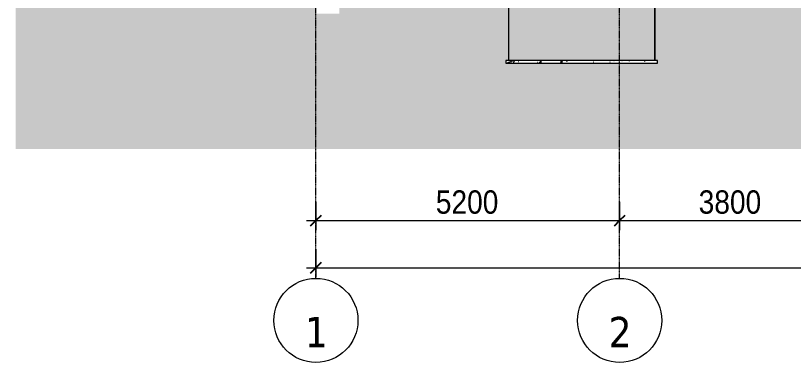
# Model space of a CAD drawing. Header units: millimetres. Extents: x 26124 to 258712, y -8723 to 35400.
# Drawn here: x 149346 to 162663, y -8723 to -2783 of the extents above; entities that cross this region are included whole.
import ezdxf

# ---------------------------------------------------------------- set-up
doc = ezdxf.new("R2010")
doc.units = ezdxf.units.MM
doc.linetypes.add('Grid Line', pattern=[22.225, 12.7, -3.175, 3.175, -3.175])
for name, color, linetype, lineweight in [('0-2', 50, 'Continuous', 5), ('A-ANNO-DIMS', 211, 'Continuous', 9), ('A-ANNO-DIMS-160', 211, 'Continuous', 9), ('A-DETL-GENF-2', 9, 'Continuous', 9), ('A-DETL-GENF-3', 253, 'Continuous', 9), ('A-DETL-MEDM', 33, 'Continuous', 18), ('A-DETL-THIN', 151, 'Continuous', 9), ('S-FNDN-1', 32, 'Continuous', 5), ('S-FNDN-2', 250, 'Continuous', 18), ('S-GRID-1', 1, 'Grid Line', 9), ('S-GRID-IDEN', 1, 'Continuous', 9)]:
    doc.layers.add(name, color=color, linetype=linetype, lineweight=lineweight)
doc.styles.add('Tahoma_B_1', font='tahomabd.ttf', dxfattribs={"height": 520})
doc.styles.add('UTM Avo', font='', dxfattribs={"width": 0.9, "height": 400})
doc.styles.get('UTM Avo').set_extended_font_data('UTM Avo')
doc.dimstyles.new('1_Dim_chi_tiet_2_5', dxfattribs={"dimscale": 304.8, "dimtxt": 399.720379, "dimasz": 0.629921, "dimexe": 0.524934, "dimexo": 0.0625, "dimgap": 0.052493, "dimtad": 1, "dimdec": 0, "dimrnd": 5, "dimzin": 0, "dimdsep": 46, "dimtxsty": 'UTM Avo', "dimblk1": 'OBLIQUE', "dimblk2": 'OBLIQUE', "dimsah": 1, "dimcen": 0.09, "dimdle": 0.524934, "dimazin": 0, "dimtfac": 1, "dimtdec": 4, "dimtix": 1, "dimtmove": 0, "dimatfit": 3, "dimfxl": 1.049869, "dimfxlon": 1, "dimtvp": 1, "dimtolj": 1, "dimtzin": 0, "dimarcsym": 2})

# ---------------------------------------------------------------- blocks, each defined once
blk = doc.blocks.new('NCV_TKTC_KET CAU_rvt-2-TKCS_MẶT CẮT 4')
at = {"layer": 'S-FNDN-1'}
blk.add_hatch(color=256, dxfattribs=at).paths.add_polyline_path([(38098, -3550), (39453, -3550), (39453, -2050), (36953, -2050), (36953, -3550), (37698, -3550)])
at = {"layer": 'S-FNDN-2'}
blk.add_line((39453, -3550), (39453, -2050), dxfattribs=at)
blk = doc.blocks.new('Grid - M_Grid Head - Circle-353313-TKCS_MẶT CẮT 4')
at = {"layer": 'S-GRID-IDEN'}
blk.add_circle((33652.564287, -8003.082963), 720, dxfattribs=at)
blk = doc.blocks.new('DIMBLOCK87-TKCS_MẶT CẮT 4')
at = {"layer": 'A-ANNO-DIMS-160'}
for p, q in [((154487, -5975), (154487, -6455)), ((154487, -6295), (154487, -5975)), ((159687, -5975), (159687, -6455)), ((159687, -6295), (159687, -5975)), ((154327, -6295), (159687, -6295))]:
    blk.add_line(p, q, dxfattribs=at)
at = {"layer": 'A-ANNO-DIMS-160', "lineweight": 25}
for p, q in [((154487, -6295), (154583, -6199)), ((159687, -6295), (159783, -6199)), ((154487, -6295), (154391, -6391)), ((159687, -6295), (159591, -6391))]:
    blk.add_line(p, q, dxfattribs=at)
at = {"layer": 'A-ANNO-DIMS-160', "color": 0, "insert": (156540, -5776), "char_height": 400, "width": 1314.64, "attachment_point": 1, "line_spacing_factor": 1.110334, "style": 'UTM Avo'}
blk.add_mtext('5200', dxfattribs=at)
blk = doc.blocks.new('_Oblique')
at = {"color": 0, "linetype": 'ByBlock', "lineweight": -2}
blk.add_line((-0.5, -0.5), (0.5, 0.5), dxfattribs=at)
blk = doc.blocks.new('DIMBLOCK88-TKCS_MẶT CẮT 4')
at = {"layer": 'A-ANNO-DIMS-160'}
for p, q in [((159687, -5975), (159687, -6455)), ((159687, -6295), (159687, -5975)), ((163487, -5975), (163487, -6455)), ((163487, -6295), (163487, -5975)), ((159687, -6295), (163487, -6295))]:
    blk.add_line(p, q, dxfattribs=at)
at = {"layer": 'A-ANNO-DIMS-160', "lineweight": 25}
for p, q in [((159687, -6295), (159783, -6199)), ((163487, -6295), (163583, -6199)), ((159687, -6295), (159591, -6391)), ((163487, -6295), (163391, -6391))]:
    blk.add_line(p, q, dxfattribs=at)
at = {"layer": 'A-ANNO-DIMS-160', "color": 0, "insert": (161040, -5776), "char_height": 400, "width": 1314.64, "attachment_point": 1, "line_spacing_factor": 1.110334, "style": 'UTM Avo'}
blk.add_mtext('3800', dxfattribs=at)
blk = doc.blocks.new('DIMBLOCK109-TKCS_MẶT CẮT 4')
at = {"layer": 'A-ANNO-DIMS-160'}
for p, q in [((154487, -6783), (154487, -7263)), ((154487, -7103), (154487, -6783)), ((248087, -6783), (248087, -7263)), ((248087, -7103), (248087, -6783)), ((154327, -7103), (248247, -7103))]:
    blk.add_line(p, q, dxfattribs=at)
at = {"layer": 'A-ANNO-DIMS-160', "lineweight": 25}
for p, q in [((154487, -7103), (154583, -7007)), ((248087, -7103), (248183, -7007)), ((154487, -7103), (154391, -7199)), ((248087, -7103), (247991, -7199))]:
    blk.add_line(p, q, dxfattribs=at)
at = {"layer": 'A-ANNO-DIMS-160', "color": 0, "insert": (200603, -6584), "char_height": 400, "width": 1643.29, "attachment_point": 1, "line_spacing_factor": 1.110334, "style": 'UTM Avo'}
blk.add_mtext('93600', dxfattribs=at)

msp = doc.modelspace()

# ---------------------------------------------------------------- hatches: boundary and pattern name
at = {"layer": 'A-DETL-GENF-2'}
h = msp.add_hatch(dxfattribs=at)
h.set_pattern_fill('FP_49', color=256, style=0, pattern_type=2)
h.set_pattern_definition([(0, (201715.2, 14125), (774.192, 774.192), [774.192, -774.192]), (0, (201715.2, 14415.3), (774.192, 774.192), [774.192, -774.192]), (0, (201715.2, 14705.64), (774.192, 774.192), [774.192, -774.192]), (90, (201812, 14802.4), (-774.192, 774.192), [774.192, -774.192]), (90, (202102.3, 14802.4), (-774.192, 774.192), [774.192, -774.192]), (90, (202392.6, 14802.4), (-774.192, 774.192), [774.192, -774.192])])
h.paths.add_polyline_path([(149345.9, -5065.9), (251606.4, -5065.9), (251606.4, -25.5), (250587.5, 50), (248087.5, 50), (248087.5, -2750), (247687.5, -2750), (247687.5, -2350), (244787.5, -2350), (244787.5, -3550), (244837.5, -3550), (244837.5, -3600), (242237.5, -3600), (242237.5, -3550), (242287.5, -3550), (242287.5, -2350), (238912.6, -2350), (238912.6, -3550), (238962.6, -3550), (238962.6, -3600), (235262.6, -3600), (235262.6, -3550), (235312.6, -3550), (235312.6, -2350), (230787.6, -2350), (230787.6, -3550), (230837.6, -3550), (230837.6, -3600), (227137.6, -3600), (227137.6, -3550), (227187.5, -3550), (227187.5, -2350), (222587.6, -2350), (222587.6, -3550), (222637.6, -3550), (222637.6, -3600), (218937.6, -3600), (218937.6, -3550), (218987.5, -3550), (218987.5, -2350), (214387.6, -2350), (214387.6, -3550), (214437.6, -3550), (214437.6, -3600), (210737.6, -3600), (210737.6, -3550), (210787.6, -3550), (210787.6, -2350), (205637.6, -2350), (205637.6, -3550), (205687.6, -3550), (205687.6, -3600), (203087.6, -3600), (203087.6, -3550), (203137.6, -3550), (203137.6, -2350), (198387.6, -2350), (198387.6, -2750), (197987.5, -2750), (197987.5, -2350), (191787.6, -2350), (191787.6, -3550), (191837.6, -3550), (191837.6, -3600), (188137.6, -3600), (188137.6, -3550), (188187.6, -3550), (188187.6, -2350), (183587.6, -2350), (183587.6, -3550), (183637.6, -3550), (183637.6, -3600), (179937.6, -3600), (179937.6, -3550), (179987.6, -3550), (179987.6, -2350), (175387.5, -2350), (175387.5, -3550), (175512.6, -3550), (175512.6, -3600), (171812.6, -3600), (171812.6, -3550), (171787.6, -3550), (171787.6, -2350), (167262.6, -2350), (167262.6, -3550), (167312.6, -3550), (167312.6, -3600), (163612.6, -3600), (163612.6, -3550), (163662.6, -3550), (163662.6, -2350), (160287.6, -2350), (160287.6, -3550), (160337.5, -3550), (160337.5, -3600), (157737.5, -3600), (157737.5, -3550), (157787.5, -3550), (157787.5, -2350), (154887.5, -2350), (154887.5, -2750), (154487.5, -2750), (154487.5, -43.4), (151924.1, -43.4), (149345.9, -188.8), (149345.9, -4315.4)])
h = msp.add_hatch(dxfattribs=at)
h.set_pattern_fill('FP_56', color=256, style=0, pattern_type=2)
h.set_pattern_definition([(50, (201715.2, 14125), (349.794, -30.603), [36.576, -402.336]), (355, (201715.2, 14125), (-67.6662, 366.8294), [29.261, -321.869]), (100.451, (201744.35, 14122.45), (282.1303, 336.2237), [31.085, -341.933]), (46.184, (201715.2, 14222.54), (520.4716, -80.7226), [54.864, -603.504]), (96.636, (201758.6, 14215.8), (455.813, 475.061), [46.627, -512.899]), (351.184, (201715.2, 14222.54), (455.817, 475.056), [43.891, -482.803]), (21, (201763.97, 14198.15), (291.1001, -196.3495), [36.576, -402.336]), (326, (201763.97, 14198.15), (118.6602, 353.6414), [29.261, -321.869]), (71.451, (201788.23, 14181.8), (409.7612, 157.2884), [31.085, -341.933]), (37.5, (201715.2, 14125), (5.93003, 162.34503), [5.364, -312.603, 5.364, -321.381, -323.088]), (37.5, (201715.2, 14125), (5.93003, 162.34503), [-644.713, 5.364, -317.724]), (7.5, (201715.2, 14125), (128.29335, 192.3462), [5.364, -180.929, 5.364, -305.288, -123.139]), (7.5, (201715.2, 14125), (128.29335, 192.3462), [-496.946, 5.364, -117.775]), (327.5, (201606.45, 14125), (260.3347, -10.99933), [5.364, -116.556, 5.364, -375.026, -504.749]), (327.5, (201606.45, 14125), (260.3347, -10.99933), [-502.31, 5.364, -499.384]), (317.5, (201557.68, 14125), (284.4085, 48.8194), [5.364, -153.132, 5.364, -247.254, -358.445]), (317.5, (201557.68, 14125), (284.4085, 48.8194), [-411.114, 5.364, -353.08])])
h.paths.add_polyline_path([(160337.5, -3600), (160337.5, -3550), (157737.5, -3550), (157737.5, -3600), (160131.1, -3600)])
at = {"layer": 'A-DETL-GENF-3'}
h = msp.add_hatch(dxfattribs=at)
h.set_pattern_fill('FP_6', color=256, style=0, pattern_type=2)
h.set_pattern_definition([(50, (201715.2, 14125), (1165.978, -102.01), [121.92, -1341.12]), (355, (201715.2, 14125), (-225.554, 1222.763), [97.536, -1072.896]), (100.451, (201812.4, 14116.5), (940.433, 1120.746), [103.616, -1139.776]), (46.184, (201715.2, 14450.1), (1734.906, -269.074), [182.88, -2011.68]), (96.636, (201859.8, 14427.7), (1519.377, 1583.536), [155.424, -1709.665]), (351.184, (201715.2, 14450.1), (1519.39, 1583.52), [146.304, -1609.344]), (21, (201877.8, 14368.8), (970.332, -654.498), [121.92, -1341.12]), (326, (201877.8, 14368.8), (395.533, 1178.804), [97.536, -1072.896]), (71.451, (201958.6, 14314.3), (1365.87, 524.296), [103.616, -1139.776]), (37.5, (201715.2, 14125), (19.767, 541.1527), [53.645, -1006.246, 53.645, -1035.507, -1076.96]), (37.5, (201715.2, 14125), (19.767, 541.1527), [-2149.043, 53.645, -1023.315]), (7.5, (201715.2, 14125), (427.646, 641.156), [53.645, -567.334, 53.645, -981.862, -410.464]), (7.5, (201715.2, 14125), (427.646, 641.156), [-1656.486, 53.645, -356.819]), (327.5, (201352.7, 14125), (867.782, -36.665), [53.645, -352.755, 53.645, -1214.323, -1682.496]), (327.5, (201352.7, 14125), (867.782, -36.665), [-1674.368, 53.645, -1628.851]), (317.5, (201190.1, 14125), (948.028, 162.731), [53.645, -474.675, 53.645, -788.416, -1194.816]), (317.5, (201190.1, 14125), (948.028, 162.731), [-1370.38, 53.645, -1141.17])])
h.paths.add_polyline_path([(160337.5, -3600), (160337.5, -3550), (157737.5, -3550), (157737.5, -3600), (160131.1, -3600)])

# ---------------------------------------------------------------- linework, layer by layer
at = {"layer": 'A-DETL-MEDM'}
msp.add_line((157787.5, -3550), (157787.5, -2350), dxfattribs=at)
at = {"layer": 'A-DETL-THIN'}
for p, q in [((160287.6, -2350), (160287.6, -3550)), ((160287.5, -3550), (157737.5, -3550)), ((157737.5, -3550), (157737.5, -3600)), ((160337.5, -3550), (160287.5, -3550)), ((160337.5, -3600), (160337.5, -3550)), ((157737.5, -3600), (160337.5, -3600))]:
    msp.add_line(p, q, dxfattribs=at)
at = {"layer": 'S-GRID-1'}
for p, q in [((154487.5, -3283.1), (154487.5, 30285.9)), ((159687.5, -3283.1), (159687.5, 30285.9)), ((154487.5, -7283.1), (154487.5, -3283.1)), ((159687.5, -7283.1), (159687.5, -3283.1))]:
    msp.add_line(p, q, dxfattribs=at)

# ---------------------------------------------------------------- block references
at = {"layer": '0-2'}
msp.add_blockref('NCV_TKTC_KET CAU_rvt-2-TKCS_MẶT CẮT 4', (120834.9, 0), dxfattribs=at)
at = {"layer": 'S-GRID-IDEN'}
for p in [(120834.9, 0), (126034.9, 0)]:
    msp.add_blockref('Grid - M_Grid Head - Circle-353313-TKCS_MẶT CẮT 4', p, dxfattribs=at)

# ---------------------------------------------------------------- dimensions: what is measured, and where the dimension line sits
at = {"layer": 'A-ANNO-DIMS'}
for base, p1, p2, override, picture, middle in [((159687.5, -6295.4), (154487.5, -5975.4), (159687.5, -5975.4), {"dimpost": '<>', "dimfxl": 5200}, 'DIMBLOCK87-TKCS_MẶT CẮT 4', (157087.5, -6072.4)), ((163487.5, -6295.4), (159687.5, -5975.4), (163487.5, -5975.4), {"dimpost": '<>', "dimfxl": 3800}, 'DIMBLOCK88-TKCS_MẶT CẮT 4', (161587.5, -6072.4)), ((248087.5, -7103.5), (154487.5, -6783.5), (248087.5, -6783.5), {"dimpost": '<>', "dimfxl": 93600}, 'DIMBLOCK109-TKCS_MẶT CẮT 4', (201287.5, -6880.5))]:
    dim = msp.add_linear_dim(base=base, p1=p1, p2=p2, dimstyle='1_Dim_chi_tiet_2_5', override=override, dxfattribs=at)
    dim.commit()
    dim.dimension.update_dxf_attribs({"geometry": picture, "text_midpoint": middle})

# ---------------------------------------------------------------- next in the draw order: texts
at = {"layer": 'S-GRID-IDEN', "char_height": 520, "width": 465.6, "attachment_point": 5, "line_spacing_factor": 0.996129, "style": 'Tahoma_B_1', "bg_fill": 3, "box_fill_scale": 1.25, "bg_fill_color": 256, "bg_fill_true_color": 13158600, "bg_fill_transparency": 0}
for s, insert in [('\\pt2031.9988,4063.9976,6096.0016,8128.0004,10159.9992,12191.998,14224.002,16256.0008,18287.9996,20319.9984,22352.0024,24384.0012,26416,28447.9988,30479.9976,32512.0016,34544.0004,36575.9992,38607.998,40640.002,42672.0008,44703.9996,46735.9984,48768.0024,50800.0012,52832,54863.9988,56895.9976,58928.0016,60960.0004,62991.9992,65023.998;1', (154495, -8202.8)), ('\\pt2031.9988,4063.9976,6096.0016,8128.0004,10159.9992,12191.998,14224.002,16256.0008,18287.9996,20319.9984,22352.0024,24384.0012,26416,28447.9988,30479.9976,32512.0016,34544.0004,36575.9992,38607.998,40640.002,42672.0008,44703.9996,46735.9984,48768.0024,50800.0012,52832,54863.9988,56895.9976,58928.0016,60960.0004,62991.9992,65023.998;2', (159695, -8202.8))]:
    msp.add_mtext(s, dxfattribs=dict(at, insert=insert))

doc.saveas('drawing.dxf')
